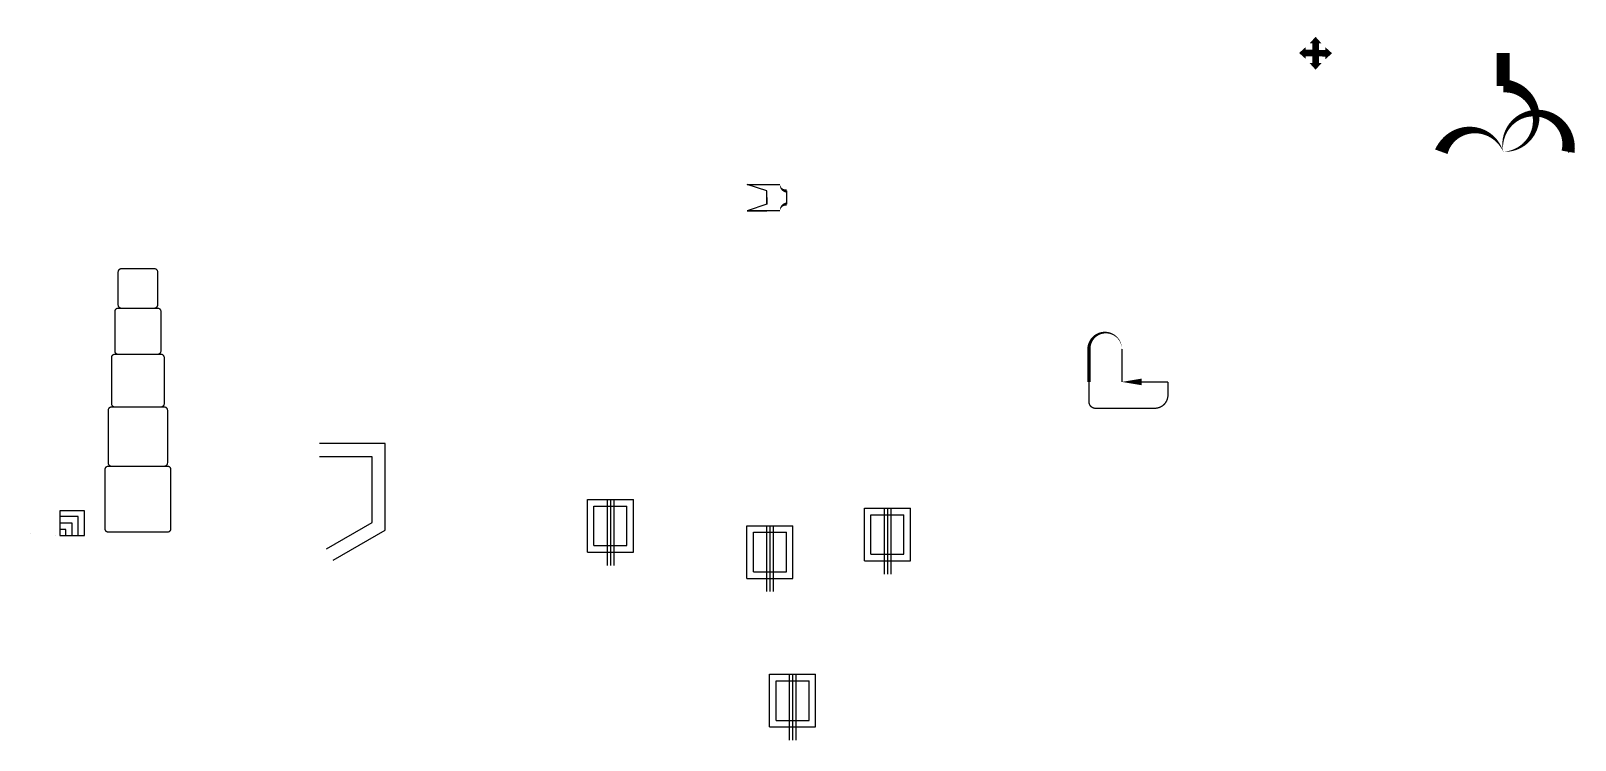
# Model space of a CAD drawing. Header units: millimetres. Extents: x 4914 to 7259, y 2156 to 3234.
import ezdxf

# ---------------------------------------------------------------- set-up
doc = ezdxf.new("R2010")
doc.units = ezdxf.units.MM

msp = doc.modelspace()

# ---------------------------------------------------------------- linework, layer by layer
for p, q in [((6880, 3199.6), (6865, 3199.6)), ((6865, 3199.6), (6865, 3184.6)), ((7248.5, 3050), (7250, 3050)), ((6001.4, 3000.4), (6051.4, 3000.4)), ((6031.4, 2990.4), (6001.4, 3000.4)), ((6031.4, 2970.4), (6031.4, 2990.4)), ((6031.4, 2970.4), (6031.4, 2980.4)), ((6031.4, 2980.4), (6031.4, 2970.4)), ((6061.4, 2990.4), (6061.4, 2970.4)), ((6061.4, 2990.4), (6061.4, 2970.4)), ((6031.4, 2970.4), (6001.4, 2960.4)), ((6051.4, 2960.4), (6001.4, 2960.4)), ((6001.4, 2960.4), (6031.4, 2960.4)), ((6570.7, 2750.4), (6570.7, 2700.4)), ((5451.8, 2606.9), (5351.8, 2606.9)), ((5451.8, 2475.4), (5451.8, 2606.9)), ((5431.8, 2586.9), (5351.8, 2586.9)), ((5431.8, 2486.9), (5431.8, 2586.9)), ((5758.8, 2441.8), (5758.8, 2521.8)), ((5758.8, 2521.8), (5828.8, 2521.8)), ((5758.8, 2521.8), (5788.8, 2521.8)), ((5768.8, 2451.8), (5768.8, 2511.8)), ((5768.8, 2511.8), (5818.8, 2511.8)), ((5788.8, 2521.8), (5788.8, 2451.8)), ((5788.8, 2521.8), (5793.8, 2521.8)), ((5793.8, 2521.8), (5793.8, 2441.8)), ((5798.8, 2521.8), (5798.8, 2451.8)), ((5818.8, 2451.8), (5818.8, 2511.8)), ((5828.8, 2441.8), (5828.8, 2521.8)), ((5362.5, 2446.9), (5431.8, 2486.9)), ((6179.6, 2428.7), (6179.6, 2508.7)), ((6179.6, 2508.7), (6249.6, 2508.7)), ((6179.6, 2508.7), (6209.6, 2508.7)), ((6189.6, 2438.7), (6189.6, 2498.7)), ((6189.6, 2498.7), (6239.6, 2498.7)), ((6209.6, 2508.7), (6209.6, 2438.7)), ((6209.6, 2508.7), (6214.6, 2508.7)), ((6214.6, 2508.7), (6214.6, 2428.7)), ((6219.6, 2508.7), (6219.6, 2438.7)), ((6239.6, 2438.7), (6239.6, 2498.7)), ((6249.6, 2428.7), (6249.6, 2508.7)), ((5372.5, 2429.6), (5451.8, 2475.4)), ((5758.8, 2441.8), (5758.8, 2481.8)), ((6001.1, 2402.1), (6001.1, 2482.1)), ((6001.1, 2482.1), (6071.1, 2482.1)), ((6001.1, 2482.1), (6031.1, 2482.1)), ((6011.1, 2412.1), (6011.1, 2472.1)), ((6011.1, 2472.1), (6061.1, 2472.1)), ((6031.1, 2482.1), (6031.1, 2412.1)), ((6031.1, 2482.1), (6036.1, 2482.1)), ((6036.1, 2482.1), (6036.1, 2402.1)), ((6041.1, 2482.1), (6041.1, 2412.1)), ((6061.1, 2412.1), (6061.1, 2472.1)), ((6071.1, 2402.1), (6071.1, 2482.1)), ((6179.6, 2428.7), (6179.6, 2468.7)), ((5758.8, 2441.8), (5828.8, 2441.8)), ((5758.8, 2441.8), (5768.8, 2441.8)), ((5768.8, 2451.8), (5818.8, 2451.8)), ((5788.8, 2451.8), (5788.8, 2421.8)), ((5793.8, 2441.8), (5793.8, 2421.8)), ((5798.8, 2451.8), (5798.8, 2421.8)), ((6001.1, 2402.1), (6001.1, 2442.1)), ((6179.6, 2428.7), (6249.6, 2428.7)), ((6179.6, 2428.7), (6189.6, 2428.7)), ((6189.6, 2438.7), (6239.6, 2438.7)), ((6209.6, 2438.7), (6209.6, 2408.7)), ((6214.6, 2428.7), (6214.6, 2408.7)), ((6219.6, 2438.7), (6219.6, 2408.7)), ((6001.1, 2402.1), (6071.1, 2402.1)), ((6001.1, 2402.1), (6011.1, 2402.1)), ((6011.1, 2412.1), (6061.1, 2412.1)), ((6031.1, 2412.1), (6031.1, 2382.1)), ((6036.1, 2402.1), (6036.1, 2382.1)), ((6041.1, 2412.1), (6041.1, 2382.1)), ((6035.6, 2176.4), (6035.6, 2256.4)), ((6035.6, 2256.4), (6105.6, 2256.4)), ((6035.6, 2256.4), (6065.6, 2256.4)), ((6065.6, 2256.4), (6065.6, 2186.4)), ((6065.6, 2256.4), (6070.6, 2256.4)), ((6070.6, 2256.4), (6070.6, 2176.4)), ((6075.6, 2256.4), (6075.6, 2186.4)), ((6105.6, 2176.4), (6105.6, 2256.4)), ((6045.6, 2186.4), (6045.6, 2246.4)), ((6045.6, 2246.4), (6095.6, 2246.4)), ((6095.6, 2186.4), (6095.6, 2246.4)), ((6035.6, 2176.4), (6035.6, 2216.4)), ((6045.6, 2186.4), (6095.6, 2186.4)), ((6065.6, 2186.4), (6065.6, 2156.4)), ((6075.6, 2186.4), (6075.6, 2156.4)), ((6035.6, 2176.4), (6105.6, 2176.4)), ((6035.6, 2176.4), (6045.6, 2176.4)), ((6070.6, 2176.4), (6070.6, 2156.4))]:
    msp.add_line(p, q)
for points in [[(6865, 3214.6, 18, 0, 0), (6865, 3224.6, 0, 0, 0)], [(6850, 3200, 18, 0, 0), (6840, 3200, 0, 0, 0)], [(6850, 3200, 10, 10, 0), (6880, 3199.6, 0, 0, 0)], [(6865, 3184.6, 18, 0, 0), (6865, 3174.6, 0, 0, 0)], [(6880, 3199.6, 18, 0, 0), (6890, 3199.6, 0, 0, 0)], [(7150, 3050, 0, 20, 1), (7150, 3150, 20, 20, 1)], [(7150, 3050, 0, 20, -1.191754), (7248.5, 3050, 20, 20, 1.070081)], [(7150, 3050, 0, 20, 0.700208), (7056, 3050, 20, 20, 1.017219)], [(6051.4, 3000.4, 0, 5, 0.414214), (6061.4, 2990.4, 5, 5, -0.040427)], [(6061.4, 2970.4, 5, 0, 0.414214), (6051.4, 2960.4, 0, 0, 1.047388)], [(6520.7, 2750.4, 5, 0, -1), (6570.7, 2750.4, 0, 0, 1.182344)], [(6570.7, 2700.4, 0, 10, 0), (6600.7, 2700.4, 10, 10, 0)]]:
    msp.add_lwpolyline(points, format="xyseb")
for points, const_width in [([(6865, 3184.6), (6865, 3214.6)], 10), ([(7150, 3150), (7150, 3200)], 20), ([(6520.7, 2700.4), (6520.7, 2750.4)], 5), ([(6520.7, 2670.4), (6520.7, 2700.4)], 2), ([(6600.7, 2700.4), (6640.7, 2700.4)], 2), ([(6640.7, 2700.4), (6640.7, 2680.4)], 2), ([(6620.7, 2660.4), (6530.7, 2660.4)], 2)]:
    msp.add_lwpolyline(points, dxfattribs=dict(const_width=const_width))
at = {"const_width": 2, "elevation": 18.8}
for points in [[(5046.1, 2817.4, 0.414214), (5051.1, 2812.4), (5101.1, 2812.4, 0.414214), (5106.1, 2817.4), (5106.1, 2867.4, 0.414214), (5101.1, 2872.4), (5051.1, 2872.4, 0.414214), (5046.1, 2867.4)], [(5041.1, 2747.4, 0.414214), (5046.1, 2742.4), (5106.1, 2742.4, 0.414214), (5111.1, 2747.4), (5111.1, 2807.4, 0.414214), (5106.1, 2812.4), (5046.1, 2812.4, 0.414214), (5041.1, 2807.4)], [(5036.1, 2667.4, 0.414214), (5041.1, 2662.4), (5111.1, 2662.4, 0.414214), (5116.1, 2667.4), (5116.1, 2737.4, 0.414214), (5111.1, 2742.4), (5041.1, 2742.4, 0.414214), (5036.1, 2737.4)], [(5031.1, 2577.4, 0.414214), (5036.1, 2572.4), (5116.1, 2572.4, 0.414214), (5121.1, 2577.4), (5121.1, 2657.4, 0.414214), (5116.1, 2662.4), (5036.1, 2662.4, 0.414214), (5031.1, 2657.4)], [(5026.1, 2477.4, 0.414214), (5031.1, 2472.4), (5121.1, 2472.4, 0.414214), (5126.1, 2477.4), (5126.1, 2567.4, 0.414214), (5121.1, 2572.4), (5031.1, 2572.4, 0.414214), (5026.1, 2567.4)]]:
    msp.add_lwpolyline(points, format="xyb", close=True, dxfattribs=at)
at = {"const_width": 2}
for points in [[(6620.7, 2660.4, 0.414214), (6640.7, 2680.4, -1.951085)], [(6520.7, 2670.4, 0.414214), (6530.7, 2660.4, 0.185619)]]:
    msp.add_lwpolyline(points, format="xyb", dxfattribs=at)
for points in [[(4994.9, 2504.6), (4957.4, 2504.6), (4957.4, 2467.1), (4994.9, 2467.1)], [(4913.6, 2470.5), (4913.6, 2470.5)], [(4951.1, 2467.9), (4951.1, 2467.9)], [(4957.4, 2467.1), (4957.4, 2467.1), (4976.1, 2467.1), (4976.1, 2467.1), (4976.1, 2485.9), (4976.1, 2485.9), (4957.4, 2485.9), (4957.4, 2485.9)], [(4957.4, 2467.1), (4957.4, 2467.1), (4976.1, 2467.1), (4976.1, 2467.1), (4976.1, 2485.9), (4976.1, 2485.9), (4957.4, 2485.9), (4957.4, 2485.9)], [(4957.4, 2467.1), (4957.4, 2467.1), (4966.8, 2467.1), (4966.8, 2467.1), (4966.8, 2476.5), (4966.8, 2476.5), (4957.4, 2476.5), (4957.4, 2476.5)], [(4966.8, 2476.5), (4966.8, 2476.5)], [(4966.8, 2476.5), (4966.8, 2476.5)]]:
    msp.add_lwpolyline(points, close=True)
at = {"elevation": 18.8}
msp.add_lwpolyline([(4957.4, 2467.1), (4957.4, 2467.1), (4985.3, 2467.1), (4985.3, 2467.1), (4985.3, 2495.9), (4985.3, 2495.9), (4957.4, 2495.9), (4957.4, 2495.9)], close=True, dxfattribs=at)
for points in [[(4957.4, 2485.9), (4957.4, 2485.9), (4957.4, 2467.1), (4957.4, 2467.1), (4976.1, 2467.1), (4976.1, 2467.1)], [(4957.4, 2476.5), (4957.4, 2476.5), (4957.4, 2467.1), (4957.4, 2467.1), (4966.8, 2467.1), (4966.8, 2467.1)], [(4957.4, 2476.5), (4957.4, 2476.5), (4957.4, 2467.1), (4957.4, 2467.1), (4966.8, 2467.1), (4966.8, 2467.1)]]:
    msp.add_lwpolyline(points)

doc.saveas('drawing.dxf')
